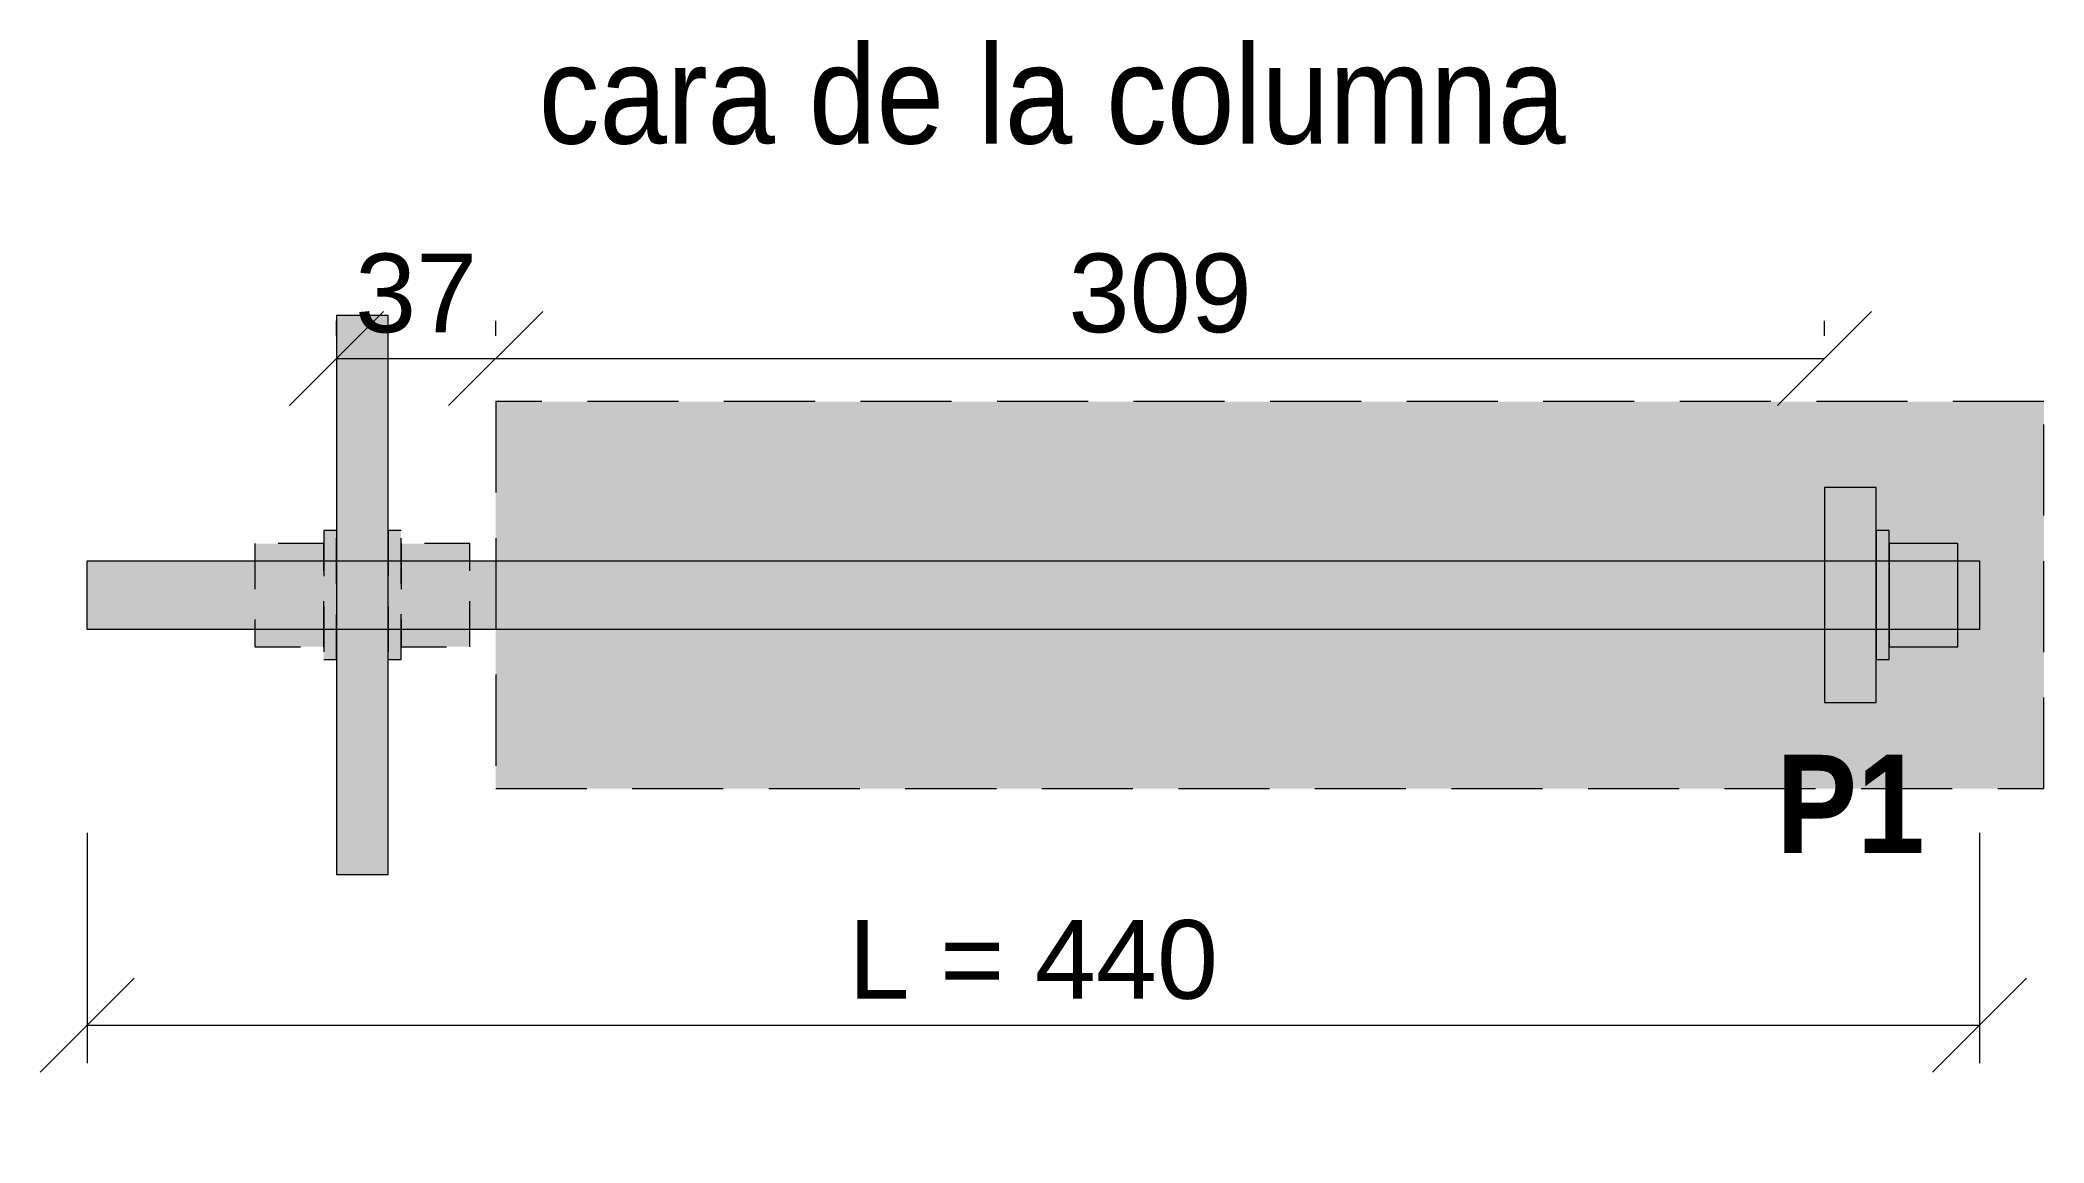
# Model space of a CAD drawing. Header units: millimetres. Extents: x -11 to 455, y -127 to 129.
import ezdxf
from ezdxf.enums import TextEntityAlignment as Align

# ---------------------------------------------------------------- set-up
doc = ezdxf.new("R2010")
doc.units = ezdxf.units.MM
doc.header["$LTSCALE"] = 10
doc.linetypes.add('TRAZO_3-2', pattern=[1.763889, 1.058333, -0.705556])
doc.linetypes.add('TRAZO_6-3', pattern=[3.175, 2.116667, -1.058333])
for name, color, linetype, lineweight, true_color in [('COTAS', 27, 'Continuous', 15, 0x333333), ('G-r_anc', 24, 'Continuous', 18, 0x7b241c), ('G-r_ancg', 11, 'TRAZO_3-2', 20, 0xd3746b), ('G-r_bp', 138, 'Continuous', 20, 0x142433), ('G-r_concb', 253, 'TRAZO_6-3', 20, 0xa1a1a1), ('G-r_eplate', 253, 'Continuous', 20, 0x848f9a), ('G-r_nut', 26, 'Continuous', 18, 0x3d0f0b), ('T-anc', 22, 'Continuous', 18, 0xa93226), ('T-small', 47, 'Continuous', 18, 0x444444)]:
    doc.layers.add(name, color=color, linetype=linetype, lineweight=lineweight, true_color=true_color)
doc.styles.add('ESTANDAR', font='arial.ttf')
doc.styles.add('NEGRITA', font='arialbd.ttf')
doc.dimstyles.new('COTAS_1-10', dxfattribs={"dimscale": 10, "dimtxt": 1.8288, "dimasz": 2, "dimexe": 0.881944, "dimexo": 0.529167, "dimgap": 0.6, "dimtad": 1, "dimdec": 0, "dimtxsty": 'ESTANDAR', "dimtsz": 1.094317, "dimcen": 2.5, "dimclrd": 8, "dimclre": 8, "dimclrt": 250, "dimazin": 3, "dimtfac": 1, "dimtmove": 0, "dimatfit": 3, "dimlwd": 15, "dimlwe": 13})

msp = doc.modelspace()

# ---------------------------------------------------------------- hatches: boundary and pattern name
at = {"layer": 'G-r_anc', "true_color": 0xc0392b}
msp.add_hatch(color=7, dxfattribs=at).paths.add_polyline_path([(0, 8), (440, 8), (440, -8), (0, -8)])
at = {"layer": 'G-r_ancg', "true_color": 0xf4dbd9}
for points in [[(55, -15), (58, -15), (58, 15), (55, 15)], [(70, -15), (73, -15), (73, 15), (70, 15)], [(39, -12), (55, -12), (55, 12), (39, 12)], [(73, -12), (89, -12), (89, 12), (73, 12)]]:
    msp.add_hatch(color=7, dxfattribs=at).paths.add_polyline_path(points)
at = {"layer": 'G-r_bp', "true_color": 0x34506b}
msp.add_hatch(color=7, dxfattribs=at).paths.add_polyline_path([(404, -25), (416, -25), (416, 25), (404, 25)])
at = {"layer": 'G-r_concb', "true_color": 0xf9f8f6}
msp.add_hatch(color=7, dxfattribs=at).paths.add_polyline_path([(95, -45), (455, -45), (455, 45), (95, 45)])
at = {"layer": 'G-r_eplate', "true_color": 0xe5ebf1}
msp.add_hatch(color=7, dxfattribs=at).paths.add_polyline_path([(58, -65), (70, -65), (70, 65), (58, 65)])
at = {"layer": 'G-r_nut', "true_color": 0x7b241c}
for points in [[(416, -15), (419, -15), (419, 15), (416, 15)], [(419, -12), (435, -12), (435, 12), (419, 12)]]:
    msp.add_hatch(color=7, dxfattribs=at).paths.add_polyline_path(points)

# ---------------------------------------------------------------- linework, layer by layer
at = {"layer": 'G-r_anc'}
msp.add_lwpolyline([(0, 8), (440, 8), (440, -8), (0, -8)], close=True, dxfattribs=at)
at = {"layer": 'G-r_ancg'}
for points in [[(55, -15), (58, -15), (58, 15), (55, 15)], [(70, -15), (73, -15), (73, 15), (70, 15)], [(39, -12), (55, -12), (55, 12), (39, 12)], [(73, -12), (89, -12), (89, 12), (73, 12)]]:
    msp.add_lwpolyline(points, close=True, dxfattribs=at)
at = {"layer": 'G-r_bp'}
msp.add_lwpolyline([(404, -25), (416, -25), (416, 25), (404, 25)], close=True, dxfattribs=at)
at = {"layer": 'G-r_concb'}
msp.add_lwpolyline([(95, -45), (455, -45), (455, 45), (95, 45)], close=True, dxfattribs=at)
at = {"layer": 'G-r_eplate'}
msp.add_lwpolyline([(58, -65), (70, -65), (70, 65), (58, 65)], close=True, dxfattribs=at)
at = {"layer": 'G-r_nut'}
for points in [[(416, -15), (419, -15), (419, 15), (416, 15)], [(419, -12), (435, -12), (435, 12), (419, 12)]]:
    msp.add_lwpolyline(points, close=True, dxfattribs=at)

# ---------------------------------------------------------------- texts
at = {"layer": 'T-anc', "color": 22, "true_color": 0xa93226, "style": 'NEGRITA', "width": 0.885}
msp.add_text('P1', height=22.86, dxfattribs=at).set_placement((410, -60), align=Align.CENTER)
at = {"layer": 'T-small', "color": 47, "true_color": 0x444444, "style": 'ESTANDAR', "width": 0.885}
msp.add_text('cara de la columna', height=22.86, dxfattribs=at).set_placement((105, 105))

# ---------------------------------------------------------------- dimensions: what is measured, and where the dimension line sits
at = {"layer": 'COTAS'}
for base, p1, p2 in [((58, 55), (58, 55), (95, 55)), ((95, 55), (95, 55), (404, 55))]:
    msp.add_linear_dim(base=base, p1=p1, p2=p2, dimstyle='COTAS_1-10', dxfattribs=at).render()
msp.add_linear_dim(base=(0, -100), p1=(0, -50), p2=(440, -50), text='L = <>', dimstyle='COTAS_1-10', dxfattribs=at).render()

doc.saveas('drawing.dxf')
